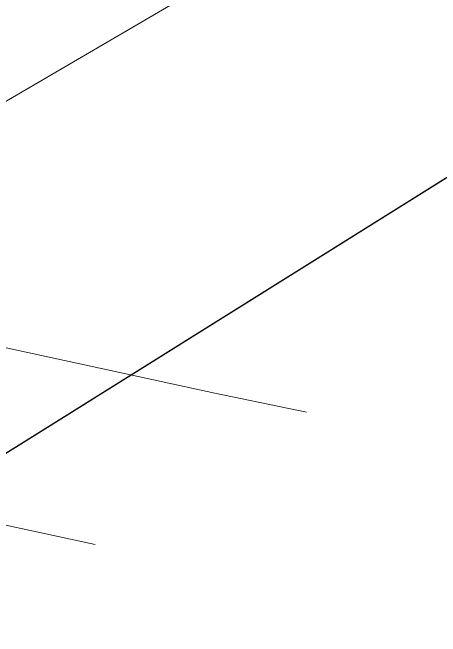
# Model space of a CAD drawing. Header units: metres. Extents: x 507649 to 509016, y 6966950 to 6967777.
# Drawn here: x 507934.26 to 507952.39, y 6967027.5 to 6967053.91 of the extents above; entities that cross this region are included whole.
import ezdxf

# ---------------------------------------------------------------- set-up
doc = ezdxf.new("R2010")
doc.units = ezdxf.units.M
doc.layers.add('D_UG_PIPES', color=252, linetype='EXIST_SWD', lineweight=0)
doc.layers.add('VPORTS', color=11, linetype='Continuous', plot=False)
doc.layers.add('VPORTS_FRAMES', color=11, linetype='Continuous', plot=False)
doc.layers.add('XREF', color=7, linetype='Continuous')
doc.styles.get("Standard").update_dxf_attribs({"font": 'isocp.shx'})
doc.linetypes.add('EXIST_SWD', pattern='A,5,-2.5,5,-2,["SWD",Standard,S=2.5,R=0,X=0,Y=-1.25],-8,5,-2.5,5,-2.5', length=37.5)

# ---------------------------------------------------------------- blocks, each defined once
blk = doc.blocks.new('XE_SURVEY')
at = {"layer": 'D_UG_PIPES', "flags": 128}
for points in [[(507908.977, 6967044.532), (507912.758, 6967044.374), (507916.63, 6967044.14), (507920.454, 6967043.245), (507929.568, 6967047.574), (507941.865, 6967054.77), (507946.137, 6967060.204), (507950.606, 6967068.33), (507952.583, 6967076.867)], [(507946.708, 6967036.992), (507942.83, 6967037.796), (507930.283, 6967040.526), (507920.819, 6967042.928), (507915.477, 6967043.583), (507912.235, 6967043.066), (507908.698, 6967042.503)], [(507908.319, 6967041.023), (507918.478, 6967037.503), (507931.806, 6967032.674), (507937.762, 6967031.391)]]:
    blk.add_lwpolyline(points, dxfattribs=at)
blk = doc.blocks.new('XD_HATCH')
at = {"layer": 'VPORTS_FRAMES'}
blk.add_lwpolyline([(507821.282, 6966964.794), (507649.023, 6967240.319), (507863.311, 6967374.293), (508035.571, 6967098.768)], close=True, dxfattribs=at)
blk = doc.blocks.new('XD_DESIGN_1')
at = {"layer": 'VPORTS'}
blk.add_lwpolyline([(507821.282, 6966964.794), (507649.237, 6967239.976), (507863.049, 6967373.652), (508035.094, 6967098.47)], close=True, dxfattribs=at)

msp = doc.modelspace()

# ---------------------------------------------------------------- block references
at = {"layer": 'XREF'}
for name in ['XD_HATCH', 'XE_SURVEY']:
    msp.add_blockref(name, (0, 0), dxfattribs=at)

# ---------------------------------------------------------------- next in the draw order: block references
msp.add_blockref('XD_DESIGN_1', (0, 0), dxfattribs=at)

doc.saveas('drawing.dxf')
